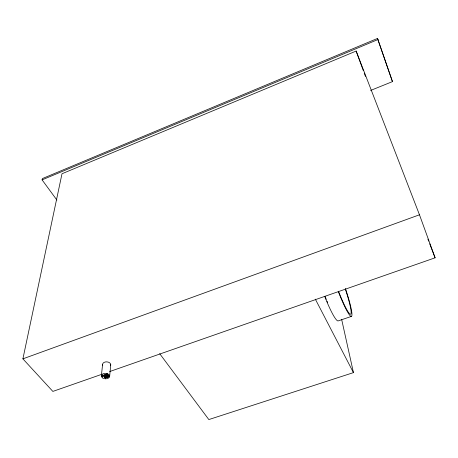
<?xml version="1.0" encoding="UTF-8"?>
<svg xmlns="http://www.w3.org/2000/svg" width="458" height="458" viewBox="0 0 458 458"><rect width="100%" height="100%" fill="white"/><g stroke="black" fill="none" stroke-linecap="round" stroke-linejoin="round"><path stroke-width="0.69" d="M108.5 376.247L106.353 376.991L106.313 377.381L106.571 377.69L109.176 376.785L107.155 373.923L104.493 374.856L104.453 375.245L104.71 375.554L106.92 374.781L106.96 374.392M109.662 376.224L110.744 364.757M106.571 377.69L106.353 376.991M109.176 376.785L107.155 373.923M105.386 378.102L103.577 375.949L101.768 376.579L101.51 376.27L101.55 375.881L103.811 375.091L105.838 377.947L105.386 378.102L103.617 375.56M108.466 376.631L107.853 375.904L105.815 376.613L105.558 376.304L105.598 375.915L107.636 375.205M105.815 376.613L105.598 375.915M104.71 375.554L104.493 374.856M105.838 377.947L103.811 375.091M101.373 375.944L102.575 364.471M101.768 376.579L101.55 375.881M102.163 374.18L52.859 391.413L22.9 358.849L62.002 173.748L356.141 51.056L419.476 214.791L435.1 257.814L109.588 371.587M56.884 200.037L42.09 179.874L42.411 178.568L377.518 38.432L392.46 81.616L370.602 90.449M42.09 179.874L378.005 39.52M22.9 358.849L419.476 214.791M101.51 376.27L103.771 375.48M104.453 375.245L107.12 374.312M105.558 376.304L107.596 375.594L106.92 374.781M105.426 377.713L105.872 377.558M106.313 377.381L109.21 376.396M351.395 316.404L338.239 320.892A35.272 4.528 70.2 0 1 324.796 296.607M341.691 319.604L353.45 372.623L208.831 419.568L159.687 353.662M315.339 299.166L353.45 372.623M392.46 81.616L377.518 38.432M427.909 239.145L428.677 241.143M429.707 243.811L435.1 257.814M356.141 51.056L363.24 70.423M364.219 73.091L365.444 76.434M345.269 288.866A33.108 3.687 70.1 0 1 350.622 314.222A33.108 3.687 70.1 0 1 338.485 291.248M345.498 288.78A35.409 3.945 70.1 0 1 351.418 316.392A35.409 3.945 70.1 0 1 338.416 291.849M327.596 302.52A32.982 4.237 70.2 0 1 327.058 301.267M326.245 299.326A32.982 4.237 70.2 0 1 325.169 296.664M102.712 365.186A4.088 2.748 3.2 0 1 106.691 361.854A4.088 2.748 3.2 0 1 110.596 365.467M102.558 377.919A4.151 2.754 3 0 0 109.514 376.928A4.151 2.754 3 0 0 104.481 373.379A4.151 2.754 3 0 0 102.558 377.919"/></g></svg>
